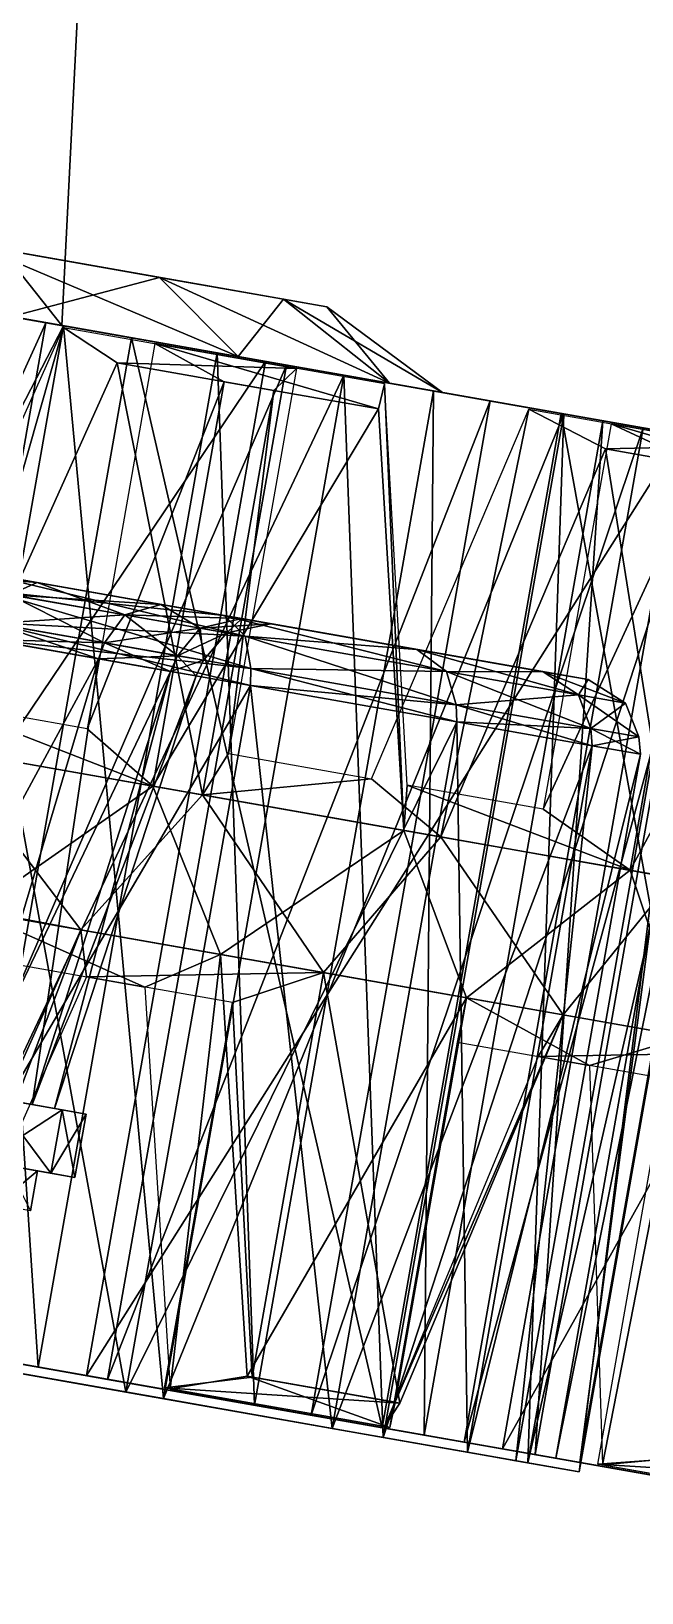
# Model space of a CAD drawing. Extents: x -226 to 261, y -163 to 113.
# Drawn here: x 187.6 to 211.3, y -153.6 to -92.9 of the extents above; entities that cross this region are included whole.
import ezdxf

# ---------------------------------------------------------------- set-up
doc = ezdxf.new("R2010")
doc.units = 0
doc.header["$MEASUREMENT"] = 0
doc.layers.get('0').update_dxf_attribs({"linetype": 'CONTINUOUS'})

msp = doc.modelspace()

# ---------------------------------------------------------------- linework, layer by layer
for points in [[(170.152, -80.7635, -47.5), (164.217, -100.026, -48.75), (188.837, -104.367, -48.75)], [(188.837, -104.367, -52.5), (164.217, -100.026, -52.5), (170.152, -80.7635, -52.5)], [(170.152, -80.7635, -67.5), (164.217, -100.026, -67.5), (188.837, -104.367, -67.5)], [(188.837, -104.367, -71.25), (164.217, -100.026, -71.25), (170.152, -80.7635, -72.5)], [(170.152, -80.7635, -47.5), (188.837, -104.367, -48.75), (189.848, -84.2365, -47.5)], [(189.848, -84.2365, -52.5), (188.837, -104.367, -52.5), (170.152, -80.7635, -52.5)], [(170.152, -80.7635, -67.5), (188.837, -104.367, -67.5), (189.848, -84.2365, -67.5)], [(189.848, -84.2365, -72.5), (188.837, -104.367, -71.25), (170.152, -80.7635, -72.5)], [(189.848, -84.2365, -52.5), (189.848, -84.2365, -47.5), (188.837, -104.367, -48.75)], [(188.837, -104.367, -52.5), (189.848, -84.2365, -52.5), (188.837, -104.367, -48.75)], [(189.848, -84.2365, -72.5), (189.848, -84.2365, -67.5), (188.837, -104.367, -67.5)], [(188.837, -104.367, -71.25), (189.848, -84.2365, -72.5), (188.837, -104.367, -67.5)], [(176.527, -102.196, -100), (139.127, -95.6014, -72.5636), (213.927, -108.791, -72.5637)], [(153.272, -98.0956, -27.7164), (213.927, -108.791, -72.5637), (139.127, -95.6014, -72.5636)], [(176.527, -102.196, -20), (199.782, -106.297, -27.7164), (153.272, -98.0956, -27.7164)], [(199.782, -106.297, -27.7164), (213.927, -108.791, -72.5637), (153.272, -98.0956, -27.7164)], [(188.837, -104.367, -52.5), (188.837, -104.367, -48.75), (164.217, -100.026, -48.75)], [(164.217, -100.026, -52.5), (188.837, -104.367, -52.5), (164.217, -100.026, -48.75)], [(188.837, -104.367, -71.25), (188.837, -104.367, -67.5), (164.217, -100.026, -67.5)], [(164.217, -100.026, -71.25), (188.837, -104.367, -71.25), (164.217, -100.026, -67.5)], [(176.961, -99.7341, -60), (197.433, -103.344, -51.3896), (199.119, -103.641, -60)], [(176.961, -99.7341, -60), (192.629, -102.497, -44.0901), (197.433, -103.344, -51.3896)], [(176.961, -99.7341, -60), (185.441, -101.229, -39.2127), (192.629, -102.497, -44.0901)], [(176.961, -99.7341, -60), (192.629, -102.497, -75.9099), (185.441, -101.229, -80.7873)], [(176.961, -99.7341, -60), (197.433, -103.344, -68.6104), (192.629, -102.497, -75.9099)], [(176.961, -99.7341, -60), (199.119, -103.641, -60), (197.433, -103.344, -68.6104)], [(185.441, -101.229, -39.2127), (186.891, -104.024, -34.5933), (192.629, -102.497, -44.0901)], [(195.677, -105.573, -79.4454), (186.891, -104.024, -85.4067), (185.441, -101.229, -80.7873)], [(192.629, -102.497, -75.9099), (195.677, -105.573, -79.4454), (185.441, -101.229, -80.7873)], [(173.835, -101.721, -129.093), (191.537, -104.843, -127.446), (184.591, -144.235, -127.446)], [(173.835, -101.721, -129.093), (185.21, -103.727, -99.0161), (191.537, -104.843, -127.446)], [(188.9, -104.378, -22.0226), (176.527, -102.196, -20), (169.518, -141.945, -20)], [(188.219, -104.258, -21.8025), (171.138, -141.863, -20.0312), (178.084, -102.471, -20.0313)], [(176.527, -102.196, -100), (188.9, -104.378, -97.9774), (181.891, -144.126, -97.9774)], [(188.9, -104.378, -22.0226), (199.782, -106.297, -27.7164), (176.527, -102.196, -20)], [(188.9, -104.378, -97.9774), (176.527, -102.196, -100), (199.782, -106.297, -92.2836)], [(199.782, -106.297, -92.2836), (176.527, -102.196, -100), (213.927, -108.791, -72.5637)], [(196.738, -105.76, 6.0308), (188.219, -104.258, -21.8025), (178.084, -102.471, -20.0313)], [(196.738, -105.76, 6.0308), (178.084, -102.471, -20.0313), (179.219, -102.671, 9.0925)], [(196.738, -105.76, 6.0308), (179.219, -102.671, 9.0925), (172.273, -142.063, 9.0925)], [(186.891, -104.024, -34.5933), (195.677, -105.573, -40.5546), (192.629, -102.497, -44.0901)], [(192.629, -102.497, -44.0901), (195.677, -105.573, -40.5546), (197.433, -103.344, -51.3896)], [(201.548, -106.608, -70.5238), (195.677, -105.573, -79.4454), (192.629, -102.497, -75.9099)], [(197.433, -103.344, -68.6104), (201.548, -106.608, -70.5238), (192.629, -102.497, -75.9099)], [(195.677, -105.573, -40.5546), (201.548, -106.608, -49.4762), (197.433, -103.344, -51.3896)], [(197.433, -103.344, -51.3896), (201.548, -106.608, -49.4762), (199.119, -103.641, -60)], [(203.609, -106.971, -60), (201.548, -106.608, -70.5238), (197.433, -103.344, -68.6104)], [(199.119, -103.641, -60), (203.609, -106.971, -60), (197.433, -103.344, -68.6104)], [(201.548, -106.608, -49.4762), (203.609, -106.971, -60), (199.119, -103.641, -60)], [(188.219, -104.258, -21.8025), (181.273, -143.65, -21.8025), (171.138, -141.863, -20.0312)], [(185.21, -103.727, -99.0161), (178.264, -143.12, -99.0161), (187.913, -144.821, -95.4047)], [(197.556, -105.904, -26.1768), (181.273, -143.65, -21.8025), (188.219, -104.258, -21.8025)], [(185.21, -103.727, -99.0161), (187.913, -144.821, -95.4047), (194.859, -105.429, -95.4046)], [(191.537, -104.843, -127.446), (185.21, -103.727, -99.0161), (194.859, -105.429, -95.4046)], [(212.88, -108.606, -1.5309), (197.556, -105.904, -26.1768), (188.219, -104.258, -21.8025)], [(212.88, -108.606, -1.5309), (188.219, -104.258, -21.8025), (196.738, -105.76, 6.0308)], [(181.891, -144.126, -22.0226), (188.9, -104.378, -22.0226), (169.518, -141.945, -20)], [(199.782, -106.297, -27.7164), (188.9, -104.378, -22.0226), (181.891, -144.126, -22.0226)], [(181.891, -144.126, -97.9774), (188.9, -104.378, -97.9774), (192.774, -146.045, -92.2836)], [(184.235, -120.827, -131.06), (182.493, -118.736, -127.397), (188.904, -104.44, -126.817)], [(190.98, -105.82, -130.371), (184.235, -120.827, -131.06), (188.904, -104.44, -126.817)], [(191.537, -104.843, -127.446), (201.271, -147.176, -121.203), (184.591, -144.235, -127.446)], [(188.9, -104.378, -97.9774), (199.782, -106.297, -92.2836), (192.774, -146.045, -92.2836)], [(190.98, -105.82, -130.371), (188.904, -104.44, -126.817), (197.944, -106.034, -124.51)], [(191.537, -104.843, -127.446), (208.217, -107.784, -121.203), (201.271, -147.176, -121.203)], [(191.537, -104.843, -127.446), (194.859, -105.429, -95.4046), (208.217, -107.784, -121.203)], [(194.859, -105.429, -95.4046), (187.913, -144.821, -95.4047), (196.313, -146.302, -89.3804)], [(195.138, -106.554, 10.0023), (192.45, -105.065, 6.6476), (189.811, -120.026, 6.6476)], [(201.125, -107.609, 8.1207), (201.354, -106.635, 3.8562), (192.45, -105.065, 6.6476)], [(195.138, -106.554, 10.0023), (201.125, -107.609, 8.1207), (192.45, -105.065, 6.6476)], [(194.859, -105.429, -95.4046), (196.313, -146.302, -89.3804), (203.259, -106.91, -89.3804)], [(208.217, -107.784, -121.203), (194.859, -105.429, -95.4046), (203.259, -106.91, -89.3804)], [(196.738, -105.76, 6.0308), (172.273, -142.063, 9.0925), (189.792, -145.152, 6.0308)], [(197.556, -105.904, -26.1768), (190.611, -145.297, -26.1767), (181.273, -143.65, -21.8025)], [(184.235, -120.827, -131.06), (190.98, -105.82, -130.371), (194.298, -122.601, -128.857)], [(212.88, -108.606, -1.5309), (196.738, -105.76, 6.0308), (189.792, -145.152, 6.0308)], [(205.461, -107.298, -32.856), (190.611, -145.297, -26.1767), (197.556, -105.904, -26.1768)], [(197.067, -106.894, -128.857), (190.98, -105.82, -130.371), (197.944, -106.034, -124.51)], [(190.98, -105.82, -130.371), (197.067, -106.894, -128.857), (194.298, -122.601, -128.857)], [(197.067, -106.894, -128.857), (197.944, -106.034, -124.51), (195.306, -120.995, -124.51)], [(226.544, -111.016, -13.0771), (205.461, -107.298, -32.856), (197.556, -105.904, -26.1768)], [(226.544, -111.016, -13.0771), (197.556, -105.904, -26.1768), (212.88, -108.606, -1.5309)], [(192.774, -146.045, -27.7164), (199.782, -106.297, -27.7164), (181.891, -144.126, -22.0226)], [(192.369, -122.261, 10.0023), (195.138, -106.554, 10.0023), (189.811, -120.026, 6.6476)], [(201.125, -107.609, 8.1207), (195.138, -106.554, 10.0023), (192.369, -122.261, 10.0023)], [(208.32, -107.802, -36.3858), (199.782, -106.297, -27.7164), (192.774, -146.045, -27.7164)], [(192.774, -146.045, -92.2836), (199.782, -106.297, -92.2836), (201.311, -147.551, -83.6141)], [(199.782, -106.297, -92.2836), (208.32, -107.802, -83.6142), (201.311, -147.551, -83.6141)], [(208.32, -107.802, -36.3858), (213.928, -108.791, -47.4364), (199.782, -106.297, -27.7164)], [(208.32, -107.802, -83.6142), (199.782, -106.297, -92.2836), (213.927, -108.791, -72.5637)], [(213.928, -108.791, -47.4364), (213.927, -108.791, -72.5637), (199.782, -106.297, -27.7164)], [(201.125, -107.609, 8.1207), (202.11, -123.979, 6.6255), (201.354, -106.635, 3.8562)], [(202.11, -123.979, 6.6255), (202.233, -122.216, 2.3531), (201.354, -106.635, 3.8562)], [(205.461, -107.298, -32.856), (198.515, -146.69, -32.856), (190.611, -145.297, -26.1767)], [(194.298, -122.601, -128.857), (197.067, -106.894, -128.857), (195.306, -120.995, -124.51)], [(203.259, -106.91, -89.3804), (196.313, -146.302, -89.3804), (202.89, -147.462, -81.3539)], [(211.394, -108.344, -41.3851), (198.515, -146.69, -32.856), (205.461, -107.298, -32.856)], [(203.259, -106.91, -89.3804), (202.89, -147.462, -81.3539), (209.836, -108.069, -81.3539)], [(208.217, -107.784, -121.203), (203.259, -106.91, -89.3804), (222.737, -110.344, -110.789)], [(222.737, -110.344, -110.789), (203.259, -106.91, -89.3804), (209.836, -108.069, -81.3539)], [(236.8, -112.824, -27.8211), (211.394, -108.344, -41.3851), (205.461, -107.298, -32.856)], [(236.8, -112.824, -27.8211), (205.461, -107.298, -32.856), (226.544, -111.016, -13.0771)], [(202.11, -123.979, 6.6255), (201.125, -107.609, 8.1207), (192.369, -122.261, 10.0023)], [(201.311, -147.551, -36.3859), (208.32, -107.802, -36.3858), (192.774, -146.045, -27.7164)], [(203.539, -124.231, -125.396), (200.856, -121.974, -122.395), (206.958, -107.623, -120.775)], [(208.217, -107.784, -121.203), (215.791, -149.737, -110.789), (201.271, -147.176, -121.203)], [(213.928, -108.791, -47.4364), (208.32, -107.802, -36.3858), (201.311, -147.551, -36.3859)], [(201.311, -147.551, -83.6141), (208.32, -107.802, -83.6142), (206.919, -148.539, -72.5636)], [(209.936, -109.163, -123.607), (203.539, -124.231, -125.396), (206.958, -107.623, -120.775)], [(208.32, -107.802, -83.6142), (213.927, -108.791, -72.5637), (206.919, -148.539, -72.5636)], [(209.936, -109.163, -123.607), (206.958, -107.623, -120.775), (214.999, -109.041, -115.978)], [(208.217, -107.784, -121.203), (222.737, -110.344, -110.789), (215.791, -149.737, -110.789)], [(211.394, -108.344, -41.3851), (204.448, -147.736, -41.3851), (198.515, -146.69, -32.856)], [(209.836, -108.069, -81.3539), (202.89, -147.462, -81.3539), (207.198, -148.221, -71.8722)], [(214.95, -108.971, -51.1828), (204.448, -147.736, -41.3851), (211.394, -108.344, -41.3851)], [(209.836, -108.069, -81.3539), (207.198, -148.221, -71.8722), (214.144, -108.829, -71.8722)], [(213.66, -109.819, 2.0535), (210.157, -108.187, -0.3897), (207.519, -123.148, -0.3897)], [(222.737, -110.344, -110.789), (209.836, -108.069, -81.3539), (234.108, -112.349, -96.9137)], [(234.108, -112.349, -96.9137), (209.836, -108.069, -81.3539), (214.144, -108.829, -71.8722)], [(218.886, -110.741, -1.5045), (217.932, -109.558, -5.6633), (210.157, -108.187, -0.3897)], [(213.66, -109.819, 2.0535), (218.886, -110.741, -1.5045), (210.157, -108.187, -0.3897)], [(212.88, -108.606, -1.5309), (189.792, -145.152, 6.0308), (205.934, -147.998, -1.5309)], [(206.919, -148.539, -47.4364), (213.928, -108.791, -47.4364), (201.311, -147.551, -36.3859)], [(203.539, -124.231, -125.396), (209.936, -109.163, -123.607), (212.591, -125.827, -120.41)], [(214.95, -108.971, -51.1828), (208.004, -148.364, -51.1828), (204.448, -147.736, -41.3851)], [(226.544, -111.016, -13.0771), (212.88, -108.606, -1.5309), (205.934, -147.998, -1.5309)], [(215.919, -109.142, -60), (213.928, -108.791, -47.4364), (206.919, -148.539, -47.4364)], [(206.919, -148.539, -72.5636), (213.927, -108.791, -72.5637), (208.911, -148.89, -60)], [(208.911, -148.89, -60), (215.919, -109.142, -60), (206.919, -148.539, -47.4364)], [(214.144, -108.829, -71.8722), (207.198, -148.221, -71.8722), (208.943, -148.529, -61.5814)], [(215.889, -109.137, -61.5814), (208.004, -148.364, -51.1828), (214.95, -108.971, -51.1828)], [(215.889, -109.137, -61.5814), (208.943, -148.529, -61.5814), (208.004, -148.364, -51.1828)], [(213.927, -108.791, -72.5637), (215.919, -109.142, -60), (208.911, -148.89, -60)], [(214.144, -108.829, -71.8722), (208.943, -148.529, -61.5814), (215.889, -109.137, -61.5814)], [(215.36, -110.119, -120.41), (209.936, -109.163, -123.607), (214.999, -109.041, -115.978)], [(209.936, -109.163, -123.607), (215.36, -110.119, -120.41), (212.591, -125.827, -120.41)], [(210.89, -125.527, 2.0535), (213.66, -109.819, 2.0535), (207.519, -123.148, -0.3897)], [(218.886, -110.741, -1.5045), (213.66, -109.819, 2.0535), (210.89, -125.527, 2.0535)], [(219.306, -127.011, -4.047), (218.886, -110.741, -1.5045), (210.89, -125.527, 2.0535)], [(226.544, -111.016, -13.0771), (205.934, -147.998, -1.5309), (219.598, -150.408, -13.0772)], [(187.872, -114.351, -41.8415), (181.761, -113.273, -38.6404), (181.148, -113.823, -40.177)], [(195.139, -115.632, -31.7521), (185.62, -113.954, -26.7705), (181.761, -113.273, -38.6404)], [(187.872, -114.351, -41.8415), (195.139, -115.632, -31.7521), (181.761, -113.273, -38.6404)], [(181.761, -113.273, -81.3596), (187.872, -114.351, -78.1585), (186.818, -114.823, -76.8524)], [(181.761, -113.273, -81.3596), (185.62, -113.954, -93.2295), (187.872, -114.351, -78.1585)], [(186.818, -114.823, -43.1476), (187.872, -114.351, -41.8415), (181.148, -113.823, -40.177)], [(195.948, -116.433, -30.4728), (185.996, -114.678, -25.2655), (185.62, -113.954, -26.7705)], [(195.139, -115.632, -31.7521), (195.948, -116.433, -30.4728), (185.62, -113.954, -26.7705)], [(185.62, -113.954, -93.2295), (195.139, -115.632, -88.2479), (187.872, -114.351, -78.1585)], [(185.62, -113.954, -93.2295), (185.996, -114.678, -94.7345), (195.139, -115.632, -88.2479)], [(192.673, -115.197, -46.717), (187.872, -114.351, -41.8415), (186.818, -114.823, -43.1476)], [(186.818, -114.823, -76.8524), (187.872, -114.351, -78.1585), (191.274, -115.609, -72.3278)], [(202.609, -116.949, -39.3376), (195.139, -115.632, -31.7521), (187.872, -114.351, -41.8415)], [(192.673, -115.197, -46.717), (202.609, -116.949, -39.3376), (187.872, -114.351, -41.8415)], [(187.872, -114.351, -78.1585), (192.673, -115.197, -73.2831), (191.274, -115.609, -72.3278)], [(187.872, -114.351, -78.1585), (195.139, -115.632, -88.2479), (192.673, -115.197, -73.2831)], [(196.166, -117.694, -29.8793), (186.014, -115.904, -24.5672), (185.996, -114.678, -25.2655)], [(195.948, -116.433, -30.4728), (196.166, -117.694, -29.8793), (185.996, -114.678, -25.2655)], [(185.996, -114.678, -94.7345), (195.948, -116.433, -89.5272), (195.139, -115.632, -88.2479)], [(185.996, -114.678, -94.7345), (186.014, -115.904, -95.4328), (195.948, -116.433, -89.5272)], [(191.274, -115.609, -47.6722), (186.818, -114.823, -43.1476), (186.192, -115.935, -43.7277)], [(186.192, -115.935, -76.2723), (186.818, -114.823, -76.8524), (190.494, -116.694, -71.9035)], [(191.274, -115.609, -47.6722), (192.673, -115.197, -46.717), (186.818, -114.823, -43.1476)], [(186.818, -114.823, -76.8524), (191.274, -115.609, -72.3278), (190.494, -116.694, -71.9035)], [(195.826, -115.753, -52.9225), (192.673, -115.197, -46.717), (191.274, -115.609, -47.6722)], [(191.274, -115.609, -72.3278), (192.673, -115.197, -73.2831), (194.2, -116.125, -66.5702)], [(207.515, -117.814, -49.0038), (202.609, -116.949, -39.3376), (192.673, -115.197, -46.717)], [(195.826, -115.753, -52.9225), (207.515, -117.814, -49.0038), (192.673, -115.197, -46.717)], [(192.673, -115.197, -73.2831), (195.826, -115.753, -67.0775), (194.2, -116.125, -66.5702)], [(192.673, -115.197, -73.2831), (202.609, -116.949, -80.6624), (195.826, -115.753, -67.0775)], [(195.139, -115.632, -88.2479), (202.609, -116.949, -80.6624), (192.673, -115.197, -73.2831)], [(190.494, -116.694, -48.0965), (191.274, -115.609, -47.6722), (186.192, -115.935, -43.7277)], [(194.2, -116.125, -53.4298), (191.274, -115.609, -47.6722), (190.494, -116.694, -48.0965)], [(190.494, -116.694, -71.9035), (191.274, -115.609, -72.3278), (193.319, -117.192, -66.3449)], [(194.2, -116.125, -53.4298), (195.826, -115.753, -52.9225), (191.274, -115.609, -47.6722)], [(191.274, -115.609, -72.3278), (194.2, -116.125, -66.5702), (193.319, -117.192, -66.3449)], [(196.949, -115.951, -60), (195.826, -115.753, -52.9225), (194.2, -116.125, -53.4298)], [(194.2, -116.125, -66.5702), (195.826, -115.753, -67.0775), (195.243, -116.309, -60)], [(203.757, -117.81, -38.4019), (195.948, -116.433, -30.4728), (195.139, -115.632, -31.7521)], [(202.609, -116.949, -39.3376), (203.757, -117.81, -38.4019), (195.139, -115.632, -31.7521)], [(195.139, -115.632, -88.2479), (195.948, -116.433, -89.5272), (202.609, -116.949, -80.6624)], [(195.826, -115.753, -67.0775), (196.949, -115.951, -60), (195.243, -116.309, -60)], [(209.259, -118.122, -60), (207.515, -117.814, -49.0038), (195.826, -115.753, -52.9225)], [(196.949, -115.951, -60), (209.259, -118.122, -60), (195.826, -115.753, -52.9225)], [(195.826, -115.753, -67.0775), (207.515, -117.814, -70.9962), (196.949, -115.951, -60)], [(202.609, -116.949, -80.6624), (207.515, -117.814, -70.9962), (195.826, -115.753, -67.0775)], [(196.158, -118.35, -29.7342), (185.957, -116.552, -24.3965), (186.014, -115.904, -24.5672)], [(186.014, -115.904, -95.4328), (185.957, -116.552, -95.6035), (196.166, -117.694, -90.1207)], [(190.494, -116.694, -48.0965), (186.192, -115.935, -43.7277), (185.984, -116.557, -43.8594)], [(185.984, -116.557, -76.1406), (186.192, -115.935, -76.2723), (190.252, -117.309, -71.8072)], [(196.166, -117.694, -29.8793), (196.158, -118.35, -29.7342), (186.014, -115.904, -24.5672)], [(186.014, -115.904, -95.4328), (196.166, -117.694, -90.1207), (195.948, -116.433, -89.5272)], [(186.192, -115.935, -76.2723), (190.494, -116.694, -71.9035), (190.252, -117.309, -71.8072)], [(193.319, -117.192, -53.6551), (194.2, -116.125, -53.4298), (190.494, -116.694, -48.0965)], [(195.243, -116.309, -60), (194.2, -116.125, -53.4298), (193.319, -117.192, -53.6551)], [(193.319, -117.192, -66.3449), (194.2, -116.125, -66.5702), (194.326, -117.369, -60)], [(194.326, -117.369, -60), (195.243, -116.309, -60), (193.319, -117.192, -53.6551)], [(195.243, -116.309, -60), (196.949, -115.951, -60), (194.2, -116.125, -53.4298)], [(194.2, -116.125, -66.5702), (195.243, -116.309, -60), (194.326, -117.369, -60)], [(204.132, -119.098, -37.9678), (196.166, -117.694, -29.8793), (195.948, -116.433, -30.4728)], [(203.757, -117.81, -38.4019), (204.132, -119.098, -37.9678), (195.948, -116.433, -30.4728)], [(195.948, -116.433, -89.5272), (203.757, -117.81, -81.5981), (202.609, -116.949, -80.6624)], [(195.948, -116.433, -89.5272), (196.166, -117.694, -90.1207), (203.757, -117.81, -81.5981)], [(207.515, -117.814, -70.9962), (209.259, -118.122, -60), (196.949, -115.951, -60)], [(191.32, -145.789, -29.7342), (181.119, -143.99, -24.3965), (185.957, -116.552, -24.3965)], [(185.957, -116.552, -95.6035), (181.119, -143.99, -95.6034), (196.158, -118.351, -90.2658)], [(190.252, -117.309, -48.1928), (185.984, -116.557, -43.8594), (181.492, -133.534, -45.8772)], [(185.984, -116.557, -76.1406), (190.252, -117.309, -71.8072), (185.226, -134.193, -70.3313)], [(196.158, -118.35, -29.7342), (191.32, -145.789, -29.7342), (185.957, -116.552, -24.3965)], [(185.957, -116.552, -95.6035), (196.158, -118.351, -90.2658), (196.166, -117.694, -90.1207)], [(190.252, -117.309, -48.1928), (190.494, -116.694, -48.0965), (185.984, -116.557, -43.8594)], [(193.319, -117.192, -53.6551), (190.494, -116.694, -48.0965), (190.252, -117.309, -48.1928)], [(190.252, -117.309, -71.8072), (190.494, -116.694, -71.9035), (193.054, -117.803, -66.2938)], [(190.494, -116.694, -71.9035), (193.319, -117.192, -66.3449), (193.054, -117.803, -66.2938)], [(208.885, -118.714, -48.507), (203.757, -117.81, -38.4019), (202.609, -116.949, -39.3376)], [(207.515, -117.814, -49.0038), (208.885, -118.714, -48.507), (202.609, -116.949, -39.3376)], [(202.609, -116.949, -80.6624), (203.757, -117.81, -81.5981), (207.515, -117.814, -70.9962)], [(185.226, -134.193, -49.6687), (190.252, -117.309, -48.1928), (181.492, -133.534, -45.8772)], [(193.054, -117.803, -53.7062), (190.252, -117.309, -48.1928), (185.226, -134.193, -49.6687)], [(185.226, -134.193, -70.3313), (190.252, -117.309, -71.8072), (187.677, -134.625, -65.51)], [(190.252, -117.309, -71.8072), (193.054, -117.803, -66.2938), (187.677, -134.625, -65.51)], [(193.054, -117.803, -53.7062), (193.319, -117.192, -53.6551), (190.252, -117.309, -48.1928)], [(194.326, -117.369, -60), (193.319, -117.192, -53.6551), (193.054, -117.803, -53.7062)], [(193.054, -117.803, -66.2938), (193.319, -117.192, -66.3449), (194.053, -117.979, -60)], [(194.053, -117.979, -60), (194.326, -117.369, -60), (193.054, -117.803, -53.7062)], [(193.319, -117.192, -66.3449), (194.326, -117.369, -60), (194.053, -117.979, -60)], [(187.677, -134.625, -54.4899), (193.054, -117.803, -53.7062), (185.226, -134.193, -49.6687)], [(194.053, -117.979, -60), (193.054, -117.803, -53.7062), (187.677, -134.625, -54.4899)], [(187.677, -134.625, -65.51), (193.054, -117.803, -66.2938), (188.552, -134.779, -60)], [(188.552, -134.779, -60), (194.053, -117.979, -60), (187.677, -134.625, -54.4899)], [(193.054, -117.803, -66.2938), (194.053, -117.979, -60), (188.552, -134.779, -60)], [(204.162, -119.762, -37.8617), (196.158, -118.35, -29.7342), (196.166, -117.694, -29.8793)], [(196.166, -117.694, -90.1207), (196.158, -118.351, -90.2658), (204.132, -119.098, -82.0322)], [(204.132, -119.098, -37.9678), (204.162, -119.762, -37.8617), (196.166, -117.694, -29.8793)], [(196.166, -117.694, -90.1207), (204.132, -119.098, -82.0322), (203.757, -117.81, -81.5981)], [(209.363, -120.021, -48.2765), (204.132, -119.098, -37.9678), (203.757, -117.81, -38.4019)], [(208.885, -118.714, -48.507), (209.363, -120.021, -48.2765), (203.757, -117.81, -38.4019)], [(203.757, -117.81, -81.5981), (208.885, -118.714, -71.493), (207.515, -117.814, -70.9962)], [(203.757, -117.81, -81.5981), (204.132, -119.098, -82.0322), (208.885, -118.714, -71.493)], [(210.707, -119.035, -60), (208.885, -118.714, -48.507), (207.515, -117.814, -49.0038)], [(209.259, -118.122, -60), (210.707, -119.035, -60), (207.515, -117.814, -49.0038)], [(207.515, -117.814, -70.9962), (208.885, -118.714, -71.493), (209.259, -118.122, -60)], [(208.885, -118.714, -71.493), (210.707, -119.035, -60), (209.259, -118.122, -60)], [(181.119, -143.99, -95.6034), (191.32, -145.789, -90.2657), (196.158, -118.351, -90.2658)], [(199.324, -147.2, -37.8617), (191.32, -145.789, -29.7342), (196.158, -118.35, -29.7342)], [(196.158, -118.351, -90.2658), (191.32, -145.789, -90.2657), (204.162, -119.762, -82.1383)], [(204.162, -119.762, -37.8617), (199.324, -147.2, -37.8617), (196.158, -118.35, -29.7342)], [(196.158, -118.351, -90.2658), (204.162, -119.762, -82.1383), (204.132, -119.098, -82.0322)], [(204.132, -119.098, -82.0322), (209.363, -120.021, -71.7236), (208.885, -118.714, -71.493)], [(211.222, -120.349, -60), (209.363, -120.021, -48.2765), (208.885, -118.714, -48.507)], [(210.707, -119.035, -60), (211.222, -120.349, -60), (208.885, -118.714, -48.507)], [(208.885, -118.714, -71.493), (209.363, -120.021, -71.7236), (210.707, -119.035, -60)], [(182.689, -120.554, 11.8546), (192.369, -122.261, 10.0023), (183.985, -118.999, 7.7595)], [(192.369, -122.261, 10.0023), (189.811, -120.026, 6.6476), (183.985, -118.999, 7.7595)], [(209.419, -120.689, -48.2201), (204.162, -119.762, -37.8617), (204.132, -119.098, -37.9678)], [(209.363, -120.021, -48.2765), (209.419, -120.689, -48.2201), (204.132, -119.098, -37.9678)], [(204.132, -119.098, -82.0322), (204.162, -119.762, -82.1383), (209.363, -120.021, -71.7236)], [(209.363, -120.021, -71.7236), (211.222, -120.349, -60), (210.707, -119.035, -60)], [(191.32, -145.789, -90.2657), (199.324, -147.2, -82.1383), (204.162, -119.762, -82.1383)], [(204.581, -148.127, -48.2201), (199.324, -147.2, -37.8617), (204.162, -119.762, -37.8617)], [(204.162, -119.762, -82.1383), (199.324, -147.2, -82.1383), (209.419, -120.689, -71.7799)], [(209.419, -120.689, -48.2201), (204.581, -148.127, -48.2201), (204.162, -119.762, -37.8617)], [(204.162, -119.762, -82.1383), (209.419, -120.689, -71.7799), (209.363, -120.021, -71.7236)], [(211.287, -121.018, -60), (209.419, -120.689, -48.2201), (209.363, -120.021, -48.2765)], [(211.222, -120.349, -60), (211.287, -121.018, -60), (209.363, -120.021, -48.2765)], [(209.363, -120.021, -71.7236), (209.419, -120.689, -71.7799), (211.222, -120.349, -60)], [(185.421, -127.11, 11.2997), (192.369, -122.261, 10.0023), (182.689, -120.554, 11.8546)], [(209.419, -120.689, -71.7799), (211.287, -121.018, -60), (211.222, -120.349, -60)], [(189.574, -127.842, -129.841), (179.467, -125.941, -131.598), (184.235, -120.827, -131.06)], [(189.574, -127.842, -129.841), (184.235, -120.827, -131.06), (194.298, -122.601, -128.857)], [(194.298, -122.601, -128.857), (195.306, -120.995, -124.51), (200.856, -121.974, -122.395)], [(199.324, -147.2, -82.1383), (204.581, -148.127, -71.7799), (209.419, -120.689, -71.7799)], [(206.449, -148.456, -60), (204.581, -148.127, -48.2201), (209.419, -120.689, -48.2201)], [(209.419, -120.689, -71.7799), (204.581, -148.127, -71.7799), (211.287, -121.018, -60)], [(204.581, -148.127, -71.7799), (206.449, -148.456, -60), (211.287, -121.018, -60)], [(211.287, -121.018, -60), (206.449, -148.456, -60), (209.419, -120.689, -48.2201)], [(185.421, -127.11, 11.2997), (194.989, -128.797, 8.9232), (192.369, -122.261, 10.0023)], [(194.989, -128.797, 8.9232), (202.11, -123.979, 6.6255), (192.369, -122.261, 10.0023)], [(203.539, -124.231, -125.396), (194.298, -122.601, -128.857), (200.856, -121.974, -122.395)], [(202.11, -123.979, 6.6255), (210.89, -125.527, 2.0535), (202.233, -122.216, 2.3531)], [(210.89, -125.527, 2.0535), (207.519, -123.148, -0.3897), (202.233, -122.216, 2.3531)], [(198.985, -129.501, -126.888), (189.574, -127.842, -129.841), (194.298, -122.601, -128.857)], [(198.985, -129.501, -126.888), (194.298, -122.601, -128.857), (203.539, -124.231, -125.396)], [(194.989, -128.797, 8.9232), (204.538, -130.481, 5.0104), (202.11, -123.979, 6.6255)], [(208.287, -131.142, -122.414), (198.985, -129.501, -126.888), (203.539, -124.231, -125.396)], [(204.538, -130.481, 5.0104), (210.89, -125.527, 2.0535), (202.11, -123.979, 6.6255)], [(208.287, -131.142, -122.414), (203.539, -124.231, -125.396), (212.591, -125.827, -120.41)], [(204.538, -130.481, 5.0104), (213.065, -131.984, -0.0511), (210.89, -125.527, 2.0535)], [(213.065, -131.984, -0.0511), (219.306, -127.011, -4.047), (210.89, -125.527, 2.0535)], [(189.574, -127.842, -129.841), (182.855, -142.853, -130.667), (179.467, -125.941, -131.598)], [(216.501, -132.59, -116.862), (208.287, -131.142, -122.414), (212.591, -125.827, -120.41)], [(185.421, -127.11, 11.2997), (186.3, -129.049, 7.0617), (192.05, -130.063, 5.5988)], [(194.989, -128.797, 8.9232), (185.421, -127.11, 11.2997), (192.05, -130.063, 5.5988)], [(182.855, -142.853, -130.667), (189.574, -127.842, -129.841), (183.442, -143.972, -126.533)], [(189.574, -127.842, -129.841), (189.797, -129.665, -125.659), (183.442, -143.972, -126.533)], [(189.574, -127.842, -129.841), (198.985, -129.501, -126.888), (189.797, -129.665, -125.659)], [(194.989, -128.797, 8.9232), (192.05, -130.063, 5.5988), (193.034, -145.663, 4.3865)], [(196.022, -145.175, 7.5633), (194.989, -128.797, 8.9232), (193.034, -145.663, 4.3865)], [(194.989, -128.797, 8.9232), (196.022, -145.175, 7.5633), (204.538, -130.481, 5.0104)], [(198.985, -129.501, -126.888), (195.462, -130.664, -123.884), (189.797, -129.665, -125.659)], [(198.985, -129.501, -126.888), (196.215, -145.209, -126.888), (195.462, -130.664, -123.884)], [(201.954, -146.221, -124.331), (196.215, -145.209, -126.888), (198.985, -129.501, -126.888)], [(208.287, -131.142, -122.414), (201.954, -146.221, -124.331), (198.985, -129.501, -126.888)], [(196.215, -145.209, -126.888), (192.824, -145.626, -123.884), (195.462, -130.664, -123.884)], [(196.022, -145.175, 7.5633), (201.769, -146.188, 5.0103), (204.538, -130.481, 5.0104)], [(204.538, -130.481, 5.0104), (201.769, -146.188, 5.0103), (204.196, -132.204, 0.5454)], [(204.538, -130.481, 5.0104), (204.196, -132.204, 0.5454), (209.311, -133.106, -2.5242)], [(213.065, -131.984, -0.0511), (204.538, -130.481, 5.0104), (209.311, -133.106, -2.5242)], [(208.287, -131.142, -122.414), (207.325, -132.756, -118.19), (201.36, -147.131, -120.087)], [(201.954, -146.221, -124.331), (208.287, -131.142, -122.414), (201.36, -147.131, -120.087)], [(208.287, -131.142, -122.414), (216.501, -132.59, -116.862), (207.325, -132.756, -118.19)], [(201.769, -146.188, 5.0103), (201.558, -147.166, 0.5454), (204.196, -132.204, 0.5454)], [(213.065, -131.984, -0.0511), (209.311, -133.106, -2.5242), (209.815, -148.622, -4.7454)], [(213.57, -148.269, -2.4739), (213.065, -131.984, -0.0511), (209.815, -148.622, -4.7454)], [(216.501, -132.59, -116.862), (212.271, -133.628, -114.857), (207.325, -132.756, -118.19)], [(213.732, -148.298, -116.862), (209.633, -148.59, -114.857), (212.271, -133.628, -114.857)], [(188.408, -137.292, -54.0994), (185.782, -136.829, -48.9333), (170.86, -134.198, -60.0062)], [(189.344, -137.458, -60), (188.408, -137.292, -54.0994), (170.86, -134.198, -60.0062)], [(188.408, -137.292, -65.9006), (189.344, -137.458, -60), (170.86, -134.198, -60.0062)], [(185.782, -136.829, -71.0667), (188.408, -137.292, -65.9006), (170.86, -134.198, -60.0062)], [(187.677, -134.625, -54.4899), (185.226, -134.193, -49.6687), (186.216, -134.367, -48.9333)], [(185.226, -134.193, -70.3313), (187.677, -134.625, -65.51), (188.842, -134.83, -65.9006)], [(186.216, -134.367, -71.0667), (185.226, -134.193, -70.3313), (188.842, -134.83, -65.9006)], [(188.842, -134.83, -54.0994), (186.216, -134.367, -48.9333), (185.782, -136.829, -48.9333)], [(185.782, -136.829, -71.0667), (186.216, -134.367, -71.0667), (188.408, -137.292, -65.9006)], [(188.842, -134.83, -54.0994), (187.677, -134.625, -54.4899), (186.216, -134.367, -48.9333)], [(186.216, -134.367, -71.0667), (188.842, -134.83, -65.9006), (188.408, -137.292, -65.9006)], [(188.552, -134.779, -60), (187.677, -134.625, -54.4899), (188.842, -134.83, -54.0994)], [(187.677, -134.625, -65.51), (188.552, -134.779, -60), (189.778, -134.996, -60)], [(188.842, -134.83, -65.9006), (187.677, -134.625, -65.51), (189.778, -134.996, -60)], [(188.408, -137.292, -54.0994), (188.842, -134.83, -54.0994), (185.782, -136.829, -48.9333)], [(189.778, -134.996, -60), (188.842, -134.83, -54.0994), (188.408, -137.292, -54.0994)], [(188.408, -137.292, -65.9006), (188.842, -134.83, -65.9006), (189.344, -137.458, -60)], [(189.344, -137.458, -60), (189.778, -134.996, -60), (188.408, -137.292, -54.0994)], [(189.778, -134.996, -60), (188.552, -134.779, -60), (188.842, -134.83, -54.0994)], [(188.842, -134.83, -65.9006), (189.778, -134.996, -60), (189.344, -137.458, -60)], [(186.587, -136.971, -59.6026), (187.892, -137.201, -57.4825), (186.314, -138.522, -59.6026)], [(187.892, -137.201, -57.4825), (186.736, -136.998, -55.2752), (187.618, -138.752, -57.4825)], [(187.892, -137.201, -57.4825), (187.618, -138.752, -57.4825), (186.314, -138.522, -59.6026)], [(189.792, -145.152, 6.0308), (172.273, -142.063, 9.0925), (171.138, -141.863, -20.0312)], [(189.792, -145.152, 6.0308), (171.138, -141.863, -20.0312), (181.273, -143.65, -21.8025)], [(184.591, -144.235, -127.446), (187.913, -144.821, -95.4047), (178.264, -143.12, -99.0161)], [(205.934, -147.998, -1.5309), (189.792, -145.152, 6.0308), (181.273, -143.65, -21.8025)], [(205.934, -147.998, -1.5309), (181.273, -143.65, -21.8025), (190.611, -145.297, -26.1767)], [(192.774, -146.045, -27.7164), (181.891, -144.126, -22.0226), (181.119, -143.99, -24.3965)], [(191.32, -145.789, -29.7342), (192.774, -146.045, -27.7164), (181.119, -143.99, -24.3965)], [(181.119, -143.99, -95.6034), (181.891, -144.126, -97.9774), (191.32, -145.789, -90.2657)], [(181.891, -144.126, -97.9774), (192.774, -146.045, -92.2836), (191.32, -145.789, -90.2657)], [(184.591, -144.235, -127.446), (201.271, -147.176, -121.203), (187.913, -144.821, -95.4047)], [(201.271, -147.176, -121.203), (196.313, -146.302, -89.3804), (187.913, -144.821, -95.4047)], [(219.598, -150.408, -13.0772), (205.934, -147.998, -1.5309), (190.611, -145.297, -26.1767)], [(219.598, -150.408, -13.0772), (190.611, -145.297, -26.1767), (198.515, -146.69, -32.856)], [(196.215, -145.209, -126.888), (201.954, -146.221, -124.331), (192.824, -145.626, -123.884)], [(196.022, -145.175, 7.5633), (193.034, -145.663, 4.3865), (201.558, -147.166, 0.5454)], [(201.769, -146.188, 5.0103), (196.022, -145.175, 7.5633), (201.558, -147.166, 0.5454)], [(201.311, -147.551, -36.3859), (192.774, -146.045, -27.7164), (191.32, -145.789, -29.7342)], [(199.324, -147.2, -37.8617), (201.311, -147.551, -36.3859), (191.32, -145.789, -29.7342)], [(191.32, -145.789, -90.2657), (192.774, -146.045, -92.2836), (199.324, -147.2, -82.1383)], [(192.774, -146.045, -92.2836), (201.311, -147.551, -83.6141), (199.324, -147.2, -82.1383)], [(201.954, -146.221, -124.331), (201.36, -147.131, -120.087), (192.824, -145.626, -123.884)], [(201.271, -147.176, -121.203), (215.791, -149.737, -110.789), (196.313, -146.302, -89.3804)], [(215.791, -149.737, -110.789), (202.89, -147.462, -81.3539), (196.313, -146.302, -89.3804)], [(229.854, -152.216, -27.8211), (219.598, -150.408, -13.0772), (198.515, -146.69, -32.856)], [(229.854, -152.216, -27.8211), (198.515, -146.69, -32.856), (204.448, -147.736, -41.3851)], [(206.919, -148.539, -47.4364), (201.311, -147.551, -36.3859), (199.324, -147.2, -37.8617)], [(204.581, -148.127, -48.2201), (206.919, -148.539, -47.4364), (199.324, -147.2, -37.8617)], [(199.324, -147.2, -82.1383), (201.311, -147.551, -83.6141), (204.581, -148.127, -71.7799)], [(201.311, -147.551, -83.6141), (206.919, -148.539, -72.5636), (204.581, -148.127, -71.7799)], [(215.791, -149.737, -110.789), (227.162, -151.742, -96.9137), (202.89, -147.462, -81.3539)], [(227.162, -151.742, -96.9137), (207.198, -148.221, -71.8722), (202.89, -147.462, -81.3539)], [(236.002, -153.3, -44.758), (229.854, -152.216, -27.8211), (204.448, -147.736, -41.3851)], [(236.002, -153.3, -44.758), (204.448, -147.736, -41.3851), (208.004, -148.364, -51.1828)], [(208.911, -148.89, -60), (206.919, -148.539, -47.4364), (204.581, -148.127, -48.2201)], [(206.449, -148.456, -60), (208.911, -148.89, -60), (204.581, -148.127, -48.2201)], [(204.581, -148.127, -71.7799), (206.919, -148.539, -72.5636), (206.449, -148.456, -60)], [(206.919, -148.539, -72.5636), (208.911, -148.89, -60), (206.449, -148.456, -60)], [(227.162, -151.742, -96.9137), (234.609, -153.055, -80.523), (207.198, -148.221, -71.8722)], [(234.609, -153.055, -80.523), (208.943, -148.529, -61.5814), (207.198, -148.221, -71.8722)], [(237.624, -153.586, -62.7337), (236.002, -153.3, -44.758), (208.004, -148.364, -51.1828)], [(237.624, -153.586, -62.7337), (208.004, -148.364, -51.1828), (208.943, -148.529, -61.5814)], [(234.609, -153.055, -80.523), (237.624, -153.586, -62.7337), (208.943, -148.529, -61.5814)], [(213.732, -148.298, -116.862), (218.527, -149.143, -112.726), (209.633, -148.59, -114.857)], [(213.57, -148.269, -2.4739), (209.815, -148.622, -4.7454), (216.933, -149.877, -10.9444)], [(218.527, -149.143, -112.726), (216.77, -149.848, -108.723), (209.633, -148.59, -114.857)]]:
    msp.add_3dface(points)

doc.saveas('drawing.dxf')
